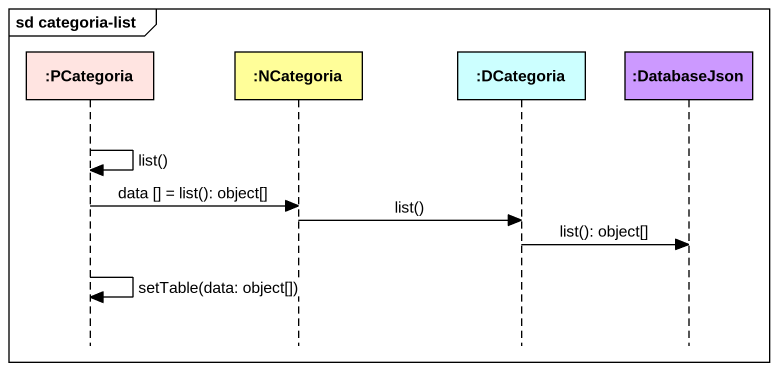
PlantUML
@startuml
mainframe sd categoria-list
hide footbox
participant ":PCategoria" as PCategoria #FFE4E1
participant ":NCategoria" as NCategoria #FFFE99
participant ":DCategoria" as DCategoria #CCFFFF
participant ":DatabaseJson" as DatabaseJson #CC99FF

PCategoria -> PCategoria : list()
PCategoria -> NCategoria : data [] = list(): object[]
NCategoria -> DCategoria : list()
DCategoria -> DatabaseJson : list(): object[]
PCategoria -> PCategoria : setTable(data: object[])
@enduml
